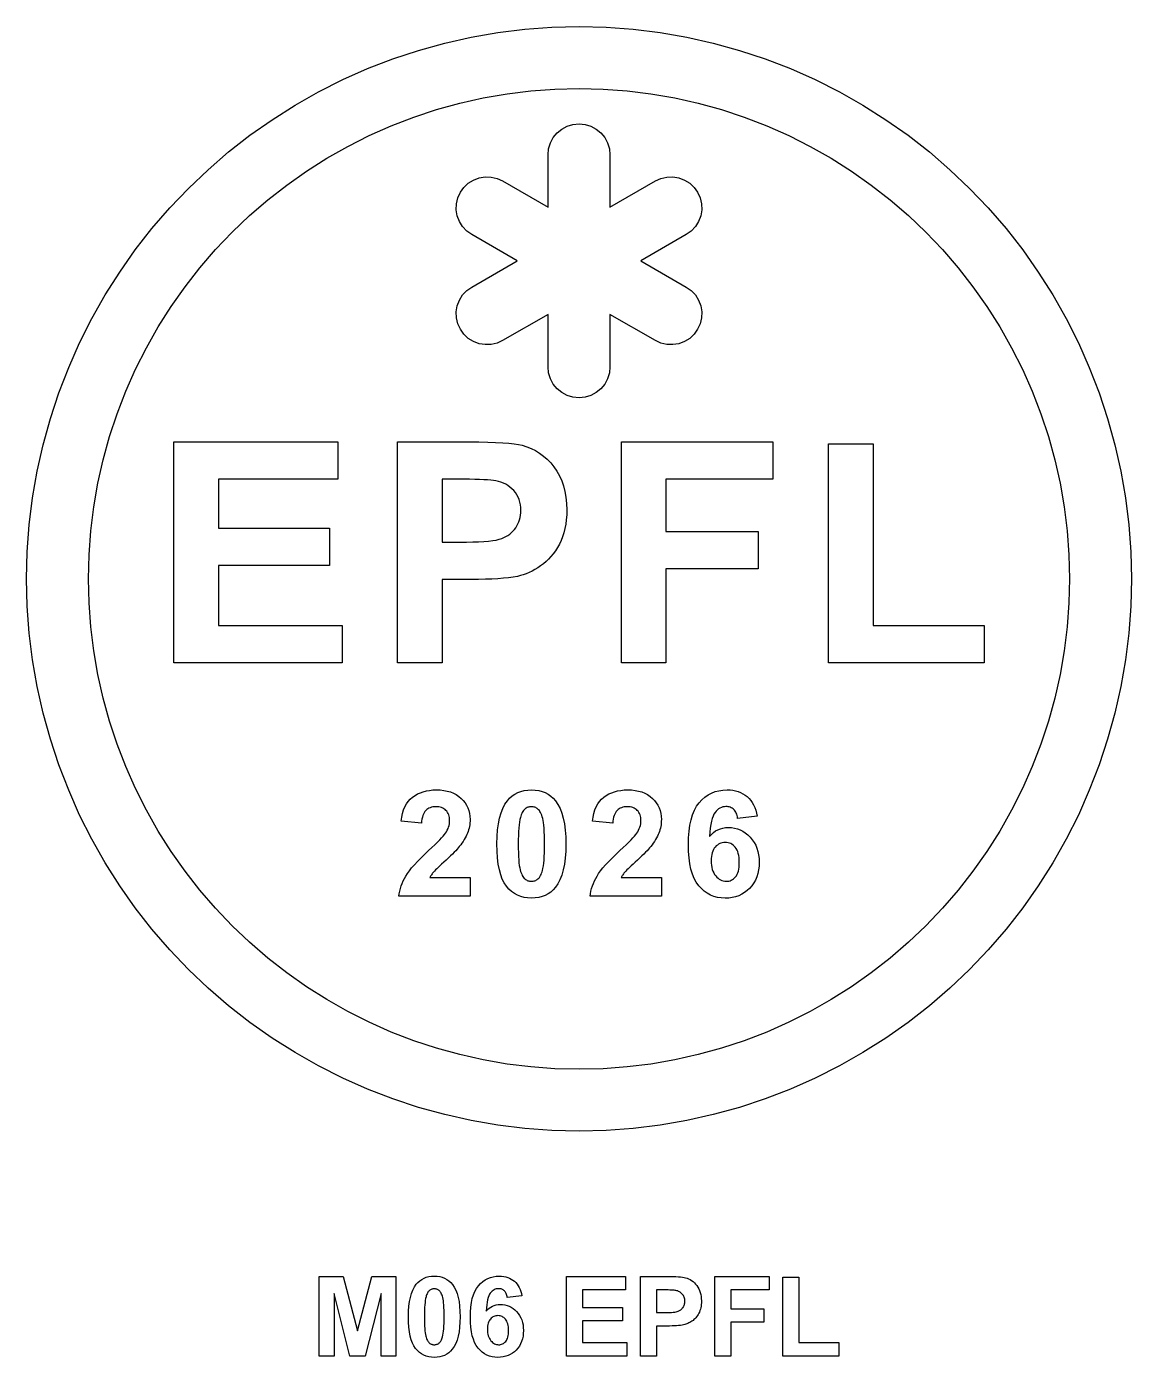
# Model space of a CAD drawing. Header units: millimetres. Extents: x 0 to 300, y 0 to 200.
# Drawn here: x 151.5 to 176.5, y 39.86 to 69.98 of the extents above; entities that cross this region are included whole.
import ezdxf

# ---------------------------------------------------------------- set-up
doc = ezdxf.new("R2010")
doc.units = ezdxf.units.MM
for name, color, linetype in [('CUT', 1, 'Continuous'), ('ENGRAVE', 5, 'Continuous'), ('LABELS', 250, 'Continuous')]:
    doc.layers.add(name, color=color, linetype=linetype)

msp = doc.modelspace()

# ---------------------------------------------------------------- linework, layer by layer
at = {"layer": 'CUT'}
msp.add_lwpolyline([(176.5, 57.481), (176.485, 56.868), (176.44, 56.256), (176.365, 55.647), (176.26, 55.043), (176.125, 54.444), (175.962, 53.853), (175.769, 53.27), (175.548, 52.698), (175.3, 52.137), (175.024, 51.589), (174.722, 51.055), (174.393, 50.537), (174.04, 50.035), (173.663, 49.551), (173.262, 49.087), (172.839, 48.642), (172.394, 48.219), (171.93, 47.819), (171.446, 47.441), (170.945, 47.088), (170.426, 46.76), (169.892, 46.457), (169.344, 46.181), (168.784, 45.933), (168.211, 45.712), (167.629, 45.519), (167.037, 45.356), (166.439, 45.221), (165.834, 45.116), (165.225, 45.041), (164.613, 44.996), (164, 44.981), (163.387, 44.996), (162.775, 45.041), (162.166, 45.116), (161.561, 45.221), (160.963, 45.356), (160.371, 45.519), (159.789, 45.712), (159.216, 45.933), (158.656, 46.181), (158.108, 46.457), (157.574, 46.76), (157.055, 47.088), (156.554, 47.441), (156.07, 47.819), (155.606, 48.219), (155.161, 48.642), (154.738, 49.087), (154.337, 49.551), (153.96, 50.035), (153.607, 50.537), (153.278, 51.055), (152.976, 51.589), (152.7, 52.137), (152.452, 52.698), (152.231, 53.27), (152.038, 53.853), (151.875, 54.444), (151.74, 55.043), (151.635, 55.647), (151.56, 56.256), (151.515, 56.868), (151.5, 57.481), (151.515, 58.094), (151.56, 58.706), (151.635, 59.315), (151.74, 59.92), (151.875, 60.518), (152.038, 61.11), (152.231, 61.692), (152.452, 62.265), (152.7, 62.826), (152.976, 63.374), (153.278, 63.907), (153.607, 64.426), (153.96, 64.927), (154.337, 65.411), (154.738, 65.876), (155.161, 66.32), (155.606, 66.743), (156.07, 67.144), (156.554, 67.521), (157.055, 67.875), (157.574, 68.203), (158.108, 68.505), (158.656, 68.781), (159.216, 69.03), (159.789, 69.25), (160.371, 69.443), (160.963, 69.607), (161.561, 69.741), (162.166, 69.846), (162.775, 69.921), (163.387, 69.966), (164, 69.981), (164.613, 69.966), (165.225, 69.921), (165.834, 69.846), (166.439, 69.741), (167.037, 69.607), (167.629, 69.443), (168.211, 69.25), (168.784, 69.03), (169.344, 68.781), (169.892, 68.505), (170.426, 68.203), (170.945, 67.875), (171.446, 67.521), (171.93, 67.144), (172.394, 66.743), (172.839, 66.32), (173.262, 65.876), (173.663, 65.411), (174.04, 64.927), (174.393, 64.426), (174.722, 63.907), (175.024, 63.374), (175.3, 62.826), (175.548, 62.265), (175.769, 61.692), (175.962, 61.11), (176.125, 60.518), (176.26, 59.92), (176.365, 59.315), (176.44, 58.706), (176.485, 58.094)], close=True, dxfattribs=at)
at = {"layer": 'ENGRAVE'}
for points in [[(175.1, 57.481), (175.086, 56.937), (175.046, 56.393), (174.979, 55.852), (174.886, 55.316), (174.767, 54.784), (174.622, 54.259), (174.451, 53.742), (174.255, 53.234), (174.034, 52.735), (173.789, 52.249), (173.52, 51.775), (173.229, 51.315), (172.915, 50.869), (172.58, 50.44), (172.224, 50.027), (171.849, 49.633), (171.454, 49.257), (171.041, 48.901), (170.612, 48.566), (170.167, 48.252), (169.706, 47.961), (169.232, 47.692), (168.746, 47.447), (168.248, 47.226), (167.739, 47.03), (167.222, 46.86), (166.697, 46.714), (166.165, 46.595), (165.629, 46.502), (165.088, 46.435), (164.545, 46.395), (164, 46.382), (163.455, 46.395), (162.912, 46.435), (162.371, 46.502), (161.835, 46.595), (161.303, 46.714), (160.778, 46.86), (160.261, 47.03), (159.752, 47.226), (159.254, 47.447), (158.768, 47.692), (158.294, 47.961), (157.833, 48.252), (157.388, 48.566), (156.959, 48.901), (156.546, 49.257), (156.151, 49.633), (155.776, 50.027), (155.42, 50.44), (155.085, 50.869), (154.771, 51.315), (154.48, 51.775), (154.211, 52.249), (153.966, 52.735), (153.745, 53.234), (153.549, 53.742), (153.378, 54.259), (153.233, 54.784), (153.114, 55.316), (153.021, 55.852), (152.954, 56.393), (152.914, 56.937), (152.9, 57.481), (152.914, 58.026), (152.954, 58.569), (153.021, 59.11), (153.114, 59.647), (153.233, 60.178), (153.378, 60.703), (153.549, 61.22), (153.745, 61.729), (153.966, 62.227), (154.211, 62.713), (154.48, 63.187), (154.771, 63.648), (155.085, 64.093), (155.42, 64.523), (155.776, 64.935), (156.151, 65.33), (156.546, 65.705), (156.959, 66.061), (157.388, 66.396), (157.833, 66.71), (158.294, 67.002), (158.768, 67.27), (159.254, 67.515), (159.752, 67.736), (160.261, 67.932), (160.778, 68.103), (161.303, 68.248), (161.835, 68.367), (162.371, 68.461), (162.912, 68.527), (163.455, 68.567), (164, 68.581), (164.545, 68.567), (165.088, 68.527), (165.629, 68.461), (166.165, 68.367), (166.697, 68.248), (167.222, 68.103), (167.739, 67.932), (168.248, 67.736), (168.746, 67.515), (169.232, 67.27), (169.706, 67.002), (170.167, 66.71), (170.612, 66.396), (171.041, 66.061), (171.454, 65.705), (171.849, 65.33), (172.224, 64.935), (172.58, 64.523), (172.915, 64.093), (173.229, 63.648), (173.52, 63.187), (173.789, 62.713), (174.034, 62.227), (174.255, 61.729), (174.451, 61.22), (174.622, 60.703), (174.767, 60.178), (174.886, 59.647), (174.979, 59.11), (175.046, 58.569), (175.086, 58.026)], [(163.313, 67.218), (163.353, 67.349), (163.418, 67.47), (163.505, 67.576), (163.611, 67.663), (163.732, 67.728), (163.863, 67.768), (164, 67.781), (164.137, 67.768), (164.268, 67.728), (164.389, 67.663), (164.495, 67.576), (164.582, 67.47), (164.647, 67.349), (164.687, 67.218), (164.7, 67.081), (164.7, 65.894), (165.728, 66.487), (165.853, 66.544), (165.987, 66.575), (166.124, 66.58), (166.26, 66.557), (166.388, 66.509), (166.505, 66.436), (166.605, 66.343), (166.685, 66.231), (166.741, 66.106), (166.772, 65.973), (166.777, 65.835), (166.755, 65.7), (166.706, 65.572), (166.634, 65.455), (166.54, 65.355), (166.428, 65.275), (165.4, 64.681), (166.428, 64.087), (166.54, 64.007), (166.634, 63.907), (166.706, 63.791), (166.755, 63.662), (166.777, 63.527), (166.772, 63.39), (166.741, 63.256), (166.685, 63.131), (166.605, 63.02), (166.505, 62.926), (166.388, 62.853), (166.26, 62.805), (166.124, 62.783), (165.987, 62.787), (165.853, 62.818), (165.728, 62.875), (164.7, 63.469), (164.7, 62.281), (164.687, 62.145), (164.647, 62.013), (164.582, 61.892), (164.495, 61.786), (164.389, 61.699), (164.268, 61.634), (164.137, 61.595), (164, 61.581), (163.863, 61.595), (163.732, 61.634), (163.611, 61.699), (163.505, 61.786), (163.418, 61.892), (163.353, 62.013), (163.313, 62.145), (163.3, 62.281), (163.3, 63.469), (162.272, 62.875), (162.147, 62.818), (162.013, 62.787), (161.876, 62.783), (161.74, 62.805), (161.612, 62.853), (161.495, 62.926), (161.395, 63.02), (161.315, 63.131), (161.259, 63.256), (161.228, 63.39), (161.223, 63.527), (161.245, 63.662), (161.294, 63.791), (161.366, 63.907), (161.46, 64.007), (161.572, 64.087), (162.6, 64.681), (161.572, 65.275), (161.46, 65.355), (161.366, 65.455), (161.294, 65.572), (161.245, 65.7), (161.223, 65.835), (161.228, 65.973), (161.259, 66.106), (161.315, 66.231), (161.395, 66.343), (161.495, 66.436), (161.612, 66.509), (161.74, 66.557), (161.876, 66.58), (162.013, 66.575), (162.147, 66.544), (162.272, 66.487), (163.3, 65.894), (163.3, 67.081)], [(158.542, 60.581), (158.542, 59.735), (155.844, 59.735), (155.844, 58.627), (158.354, 58.627), (158.354, 57.784), (155.844, 57.784), (155.844, 56.424), (158.637, 56.424), (158.637, 55.581), (154.834, 55.581), (154.834, 60.581)], [(161.733, 60.58), (161.934, 60.576), (162.114, 60.571), (162.274, 60.562), (162.414, 60.552), (162.534, 60.539), (162.634, 60.524), (162.714, 60.506), (162.819, 60.474), (162.92, 60.433), (163.016, 60.385), (163.108, 60.327), (163.196, 60.262), (163.28, 60.189), (163.359, 60.107), (163.433, 60.017), (163.501, 59.919), (163.56, 59.814), (163.61, 59.703), (163.651, 59.585), (163.682, 59.46), (163.705, 59.328), (163.719, 59.189), (163.723, 59.043), (163.721, 58.93), (163.713, 58.822), (163.7, 58.718), (163.681, 58.619), (163.658, 58.525), (163.629, 58.435), (163.595, 58.349), (163.556, 58.269), (163.513, 58.192), (163.467, 58.12), (163.418, 58.052), (163.366, 57.989), (163.312, 57.929), (163.255, 57.874), (163.194, 57.823), (163.132, 57.776), (163.067, 57.733), (163.002, 57.694), (162.937, 57.659), (162.872, 57.627), (162.806, 57.599), (162.74, 57.575), (162.674, 57.555), (162.608, 57.539), (162.513, 57.522), (162.407, 57.508), (162.291, 57.495), (162.165, 57.485), (162.03, 57.477), (161.883, 57.472), (161.727, 57.468), (161.561, 57.467), (160.903, 57.467), (160.903, 55.581), (159.893, 55.581), (159.893, 60.581), (161.513, 60.581)], [(168.387, 60.581), (168.387, 59.735), (165.968, 59.735), (165.968, 58.552), (168.056, 58.552), (168.056, 57.706), (165.968, 57.706), (165.968, 55.581), (164.959, 55.581), (164.959, 60.581)], [(170.656, 60.54), (170.656, 56.424), (173.166, 56.424), (173.166, 55.581), (169.646, 55.581), (169.646, 60.54)], [(161.598, 58.318), (161.729, 58.321), (161.847, 58.328), (161.953, 58.336), (162.047, 58.347), (162.128, 58.361), (162.197, 58.377), (162.253, 58.395), (162.302, 58.416), (162.348, 58.44), (162.392, 58.466), (162.433, 58.496), (162.471, 58.528), (162.506, 58.562), (162.539, 58.6), (162.569, 58.64), (162.596, 58.683), (162.619, 58.727), (162.638, 58.773), (162.654, 58.821), (162.667, 58.871), (162.676, 58.922), (162.681, 58.975), (162.683, 59.029), (162.681, 59.096), (162.673, 59.16), (162.66, 59.221), (162.643, 59.278), (162.62, 59.333), (162.593, 59.385), (162.56, 59.434), (162.523, 59.48), (162.481, 59.522), (162.437, 59.56), (162.39, 59.594), (162.341, 59.624), (162.289, 59.649), (162.234, 59.671), (162.177, 59.688), (162.117, 59.701), (162.066, 59.709), (162.004, 59.716), (161.93, 59.722), (161.845, 59.727), (161.748, 59.731), (161.64, 59.733), (161.521, 59.735), (161.39, 59.735), (160.903, 59.735), (160.903, 58.316), (161.455, 58.316)], [(159.922, 50.297), (159.93, 50.357), (159.942, 50.416), (159.957, 50.475), (159.975, 50.533), (159.996, 50.59), (160.02, 50.646), (160.048, 50.701), (160.079, 50.756), (160.116, 50.812), (160.161, 50.873), (160.213, 50.939), (160.274, 51.008), (160.343, 51.082), (160.419, 51.161), (160.504, 51.244), (160.597, 51.331), (160.671, 51.401), (160.737, 51.465), (160.796, 51.522), (160.848, 51.574), (160.891, 51.621), (160.928, 51.661), (160.957, 51.696), (160.978, 51.724), (161, 51.76), (161.02, 51.795), (161.036, 51.831), (161.049, 51.866), (161.06, 51.901), (161.067, 51.936), (161.072, 51.971), (161.073, 52.006), (161.072, 52.043), (161.068, 52.078), (161.061, 52.111), (161.052, 52.142), (161.041, 52.17), (161.027, 52.197), (161.01, 52.221), (160.99, 52.242), (160.969, 52.262), (160.945, 52.279), (160.92, 52.293), (160.892, 52.304), (160.862, 52.313), (160.831, 52.32), (160.797, 52.324), (160.762, 52.325), (160.727, 52.324), (160.694, 52.32), (160.662, 52.313), (160.633, 52.303), (160.605, 52.291), (160.579, 52.276), (160.555, 52.259), (160.533, 52.238), (160.513, 52.215), (160.495, 52.188), (160.479, 52.157), (160.466, 52.123), (160.455, 52.085), (160.446, 52.044), (160.439, 51.999), (160.435, 51.95), (159.976, 51.996), (159.989, 52.088), (160.008, 52.173), (160.032, 52.251), (160.061, 52.322), (160.096, 52.387), (160.136, 52.445), (160.182, 52.496), (160.233, 52.541), (160.289, 52.58), (160.348, 52.614), (160.41, 52.642), (160.476, 52.665), (160.546, 52.683), (160.618, 52.696), (160.694, 52.704), (160.773, 52.707), (160.86, 52.704), (160.942, 52.695), (161.018, 52.68), (161.091, 52.659), (161.158, 52.632), (161.221, 52.599), (161.279, 52.56), (161.332, 52.515), (161.379, 52.466), (161.421, 52.413), (161.455, 52.358), (161.484, 52.3), (161.506, 52.239), (161.522, 52.175), (161.532, 52.108), (161.535, 52.039), (161.534, 51.998), (161.531, 51.959), (161.527, 51.919), (161.52, 51.88), (161.512, 51.842), (161.502, 51.804), (161.49, 51.767), (161.477, 51.73), (161.461, 51.693), (161.443, 51.656), (161.423, 51.618), (161.402, 51.58), (161.377, 51.541), (161.351, 51.502), (161.323, 51.463), (161.292, 51.423), (161.269, 51.395), (161.242, 51.364), (161.211, 51.33), (161.175, 51.293), (161.136, 51.254), (161.092, 51.211), (161.044, 51.165), (160.991, 51.117), (160.939, 51.069), (160.892, 51.025), (160.85, 50.986), (160.813, 50.951), (160.781, 50.92), (160.754, 50.893), (160.732, 50.87), (160.715, 50.852), (160.701, 50.835), (160.688, 50.819), (160.675, 50.803), (160.663, 50.787), (160.651, 50.771), (160.641, 50.755), (160.631, 50.74), (160.621, 50.724), (161.535, 50.724), (161.535, 50.297)], [(163.164, 52.672), (163.234, 52.644), (163.3, 52.609), (163.361, 52.567), (163.417, 52.516), (163.469, 52.458), (163.523, 52.378), (163.571, 52.286), (163.611, 52.182), (163.644, 52.066), (163.67, 51.938), (163.688, 51.797), (163.699, 51.645), (163.703, 51.48), (163.699, 51.316), (163.688, 51.164), (163.67, 51.023), (163.644, 50.895), (163.611, 50.779), (163.57, 50.674), (163.522, 50.582), (163.467, 50.501), (163.416, 50.444), (163.36, 50.394), (163.299, 50.352), (163.234, 50.317), (163.163, 50.29), (163.088, 50.271), (163.008, 50.26), (162.923, 50.256), (162.838, 50.26), (162.757, 50.273), (162.68, 50.294), (162.607, 50.323), (162.539, 50.361), (162.474, 50.407), (162.414, 50.462), (162.359, 50.525), (162.308, 50.599), (162.265, 50.686), (162.228, 50.786), (162.198, 50.9), (162.174, 51.026), (162.158, 51.166), (162.147, 51.319), (162.144, 51.485), (162.148, 51.649), (162.159, 51.8), (162.177, 51.94), (162.203, 52.068), (162.236, 52.184), (162.277, 52.288), (162.325, 52.381), (162.38, 52.461), (162.431, 52.519), (162.487, 52.568), (162.548, 52.611), (162.613, 52.645), (162.684, 52.672), (162.759, 52.691), (162.839, 52.703), (162.923, 52.707), (163.008, 52.703), (163.088, 52.691)], [(164.252, 50.297), (164.26, 50.357), (164.271, 50.416), (164.286, 50.475), (164.304, 50.533), (164.325, 50.59), (164.35, 50.646), (164.378, 50.701), (164.409, 50.756), (164.445, 50.812), (164.49, 50.873), (164.543, 50.939), (164.603, 51.008), (164.672, 51.082), (164.749, 51.161), (164.833, 51.244), (164.926, 51.331), (165, 51.401), (165.066, 51.465), (165.125, 51.522), (165.177, 51.574), (165.221, 51.621), (165.257, 51.661), (165.286, 51.696), (165.307, 51.724), (165.33, 51.76), (165.349, 51.795), (165.365, 51.831), (165.379, 51.866), (165.389, 51.901), (165.396, 51.936), (165.401, 51.971), (165.402, 52.006), (165.401, 52.043), (165.397, 52.078), (165.391, 52.111), (165.382, 52.142), (165.37, 52.17), (165.356, 52.197), (165.339, 52.221), (165.32, 52.242), (165.298, 52.262), (165.274, 52.279), (165.249, 52.293), (165.221, 52.304), (165.192, 52.313), (165.16, 52.32), (165.127, 52.324), (165.091, 52.325), (165.056, 52.324), (165.023, 52.32), (164.992, 52.313), (164.962, 52.303), (164.934, 52.291), (164.908, 52.276), (164.884, 52.259), (164.862, 52.238), (164.842, 52.215), (164.824, 52.188), (164.808, 52.157), (164.795, 52.123), (164.784, 52.085), (164.775, 52.044), (164.768, 51.999), (164.764, 51.95), (164.306, 51.996), (164.318, 52.088), (164.337, 52.173), (164.361, 52.251), (164.39, 52.322), (164.425, 52.387), (164.465, 52.445), (164.511, 52.496), (164.563, 52.541), (164.618, 52.58), (164.677, 52.614), (164.74, 52.642), (164.806, 52.665), (164.875, 52.683), (164.947, 52.696), (165.023, 52.704), (165.103, 52.707), (165.189, 52.704), (165.271, 52.695), (165.348, 52.68), (165.42, 52.659), (165.487, 52.632), (165.55, 52.599), (165.608, 52.56), (165.661, 52.515), (165.709, 52.466), (165.75, 52.413), (165.785, 52.358), (165.813, 52.3), (165.836, 52.239), (165.851, 52.175), (165.861, 52.108), (165.864, 52.039), (165.863, 51.998), (165.86, 51.959), (165.856, 51.919), (165.85, 51.88), (165.841, 51.842), (165.831, 51.804), (165.82, 51.767), (165.806, 51.73), (165.79, 51.693), (165.773, 51.656), (165.753, 51.618), (165.731, 51.58), (165.707, 51.541), (165.681, 51.502), (165.652, 51.463), (165.622, 51.423), (165.599, 51.395), (165.572, 51.364), (165.54, 51.33), (165.505, 51.293), (165.465, 51.254), (165.421, 51.211), (165.373, 51.165), (165.321, 51.117), (165.269, 51.069), (165.222, 51.025), (165.18, 50.986), (165.143, 50.951), (165.111, 50.92), (165.084, 50.893), (165.062, 50.87), (165.045, 50.852), (165.03, 50.835), (165.017, 50.819), (165.004, 50.803), (164.992, 50.787), (164.981, 50.771), (164.97, 50.755), (164.96, 50.74), (164.951, 50.724), (165.864, 50.724), (165.864, 50.297)], [(167.577, 52.124), (167.569, 52.153), (167.559, 52.179), (167.547, 52.204), (167.534, 52.226), (167.52, 52.245), (167.503, 52.263), (167.485, 52.278), (167.466, 52.292), (167.446, 52.303), (167.424, 52.312), (167.401, 52.319), (167.377, 52.324), (167.352, 52.327), (167.325, 52.328), (167.289, 52.326), (167.255, 52.32), (167.222, 52.31), (167.19, 52.296), (167.16, 52.277), (167.132, 52.255), (167.104, 52.228), (167.078, 52.197), (167.054, 52.16), (167.033, 52.114), (167.013, 52.059), (166.996, 51.996), (166.982, 51.923), (166.969, 51.842), (166.959, 51.751), (166.952, 51.652), (166.996, 51.7), (167.043, 51.741), (167.092, 51.776), (167.144, 51.804), (167.199, 51.827), (167.256, 51.843), (167.316, 51.852), (167.379, 51.855), (167.45, 51.852), (167.518, 51.842), (167.583, 51.824), (167.646, 51.8), (167.707, 51.77), (167.764, 51.732), (167.82, 51.687), (167.872, 51.636), (167.921, 51.579), (167.962, 51.518), (167.998, 51.453), (168.026, 51.385), (168.049, 51.312), (168.065, 51.235), (168.075, 51.154), (168.078, 51.069), (168.074, 50.98), (168.064, 50.894), (168.047, 50.814), (168.024, 50.737), (167.993, 50.666), (167.956, 50.599), (167.912, 50.536), (167.862, 50.478), (167.806, 50.426), (167.746, 50.381), (167.682, 50.343), (167.615, 50.311), (167.544, 50.287), (167.469, 50.27), (167.39, 50.259), (167.307, 50.256), (167.218, 50.26), (167.133, 50.273), (167.052, 50.295), (166.976, 50.326), (166.903, 50.366), (166.834, 50.415), (166.77, 50.472), (166.709, 50.538), (166.654, 50.614), (166.607, 50.702), (166.567, 50.801), (166.534, 50.911), (166.508, 51.032), (166.49, 51.165), (166.479, 51.309), (166.475, 51.464), (166.479, 51.623), (166.49, 51.771), (166.509, 51.907), (166.536, 52.032), (166.57, 52.145), (166.612, 52.246), (166.662, 52.337), (166.719, 52.415), (166.782, 52.483), (166.85, 52.543), (166.922, 52.593), (166.999, 52.634), (167.081, 52.666), (167.167, 52.688), (167.257, 52.702), (167.353, 52.707), (167.419, 52.704), (167.483, 52.697), (167.544, 52.685), (167.602, 52.668), (167.658, 52.647), (167.71, 52.62), (167.759, 52.589), (167.805, 52.553), (167.848, 52.513), (167.887, 52.468), (167.921, 52.419), (167.952, 52.366), (167.978, 52.308), (168.001, 52.246), (168.019, 52.18), (168.034, 52.109), (167.588, 52.06), (167.583, 52.093)], [(162.863, 52.318), (162.844, 52.312), (162.826, 52.304), (162.808, 52.295), (162.791, 52.284), (162.774, 52.272), (162.759, 52.257), (162.744, 52.24), (162.729, 52.22), (162.716, 52.198), (162.704, 52.172), (162.693, 52.145), (162.682, 52.114), (162.673, 52.081), (162.662, 52.033), (162.652, 51.977), (162.644, 51.913), (162.637, 51.842), (162.632, 51.763), (162.628, 51.676), (162.626, 51.582), (162.625, 51.48), (162.626, 51.379), (162.628, 51.286), (162.631, 51.201), (162.636, 51.124), (162.642, 51.056), (162.649, 50.995), (162.658, 50.944), (162.668, 50.9), (162.679, 50.862), (162.691, 50.828), (162.703, 50.796), (162.716, 50.768), (162.73, 50.744), (162.744, 50.722), (162.759, 50.704), (162.775, 50.69), (162.792, 50.677), (162.809, 50.667), (162.826, 50.658), (162.845, 50.65), (162.863, 50.645), (162.883, 50.64), (162.903, 50.638), (162.923, 50.637), (162.944, 50.638), (162.964, 50.641), (162.983, 50.645), (163.002, 50.651), (163.021, 50.658), (163.039, 50.667), (163.056, 50.678), (163.072, 50.69), (163.088, 50.705), (163.103, 50.722), (163.117, 50.742), (163.13, 50.765), (163.143, 50.79), (163.154, 50.818), (163.164, 50.848), (163.174, 50.881), (163.185, 50.929), (163.195, 50.985), (163.203, 51.048), (163.209, 51.119), (163.215, 51.198), (163.218, 51.284), (163.221, 51.379), (163.221, 51.48), (163.221, 51.582), (163.219, 51.675), (163.215, 51.76), (163.211, 51.837), (163.205, 51.905), (163.197, 51.965), (163.189, 52.017), (163.179, 52.061), (163.168, 52.099), (163.156, 52.133), (163.144, 52.164), (163.131, 52.192), (163.117, 52.217), (163.103, 52.239), (163.087, 52.257), (163.072, 52.272), (163.055, 52.284), (163.038, 52.295), (163.02, 52.304), (163.002, 52.312), (162.983, 52.318), (162.964, 52.322), (162.944, 52.324), (162.923, 52.325), (162.903, 52.324), (162.883, 52.322)], [(167.005, 50.952), (167.017, 50.907), (167.031, 50.865), (167.049, 50.827), (167.07, 50.791), (167.094, 50.759), (167.12, 50.731), (167.147, 50.706), (167.175, 50.685), (167.204, 50.668), (167.234, 50.654), (167.265, 50.645), (167.297, 50.639), (167.33, 50.637), (167.361, 50.639), (167.391, 50.643), (167.419, 50.651), (167.447, 50.662), (167.473, 50.676), (167.497, 50.693), (167.521, 50.714), (167.542, 50.737), (167.562, 50.764), (167.58, 50.795), (167.594, 50.83), (167.606, 50.869), (167.616, 50.912), (167.622, 50.959), (167.626, 51.01), (167.628, 51.064), (167.626, 51.121), (167.622, 51.174), (167.615, 51.222), (167.605, 51.267), (167.592, 51.308), (167.576, 51.345), (167.557, 51.378), (167.536, 51.407), (167.512, 51.433), (167.487, 51.455), (167.461, 51.474), (167.433, 51.489), (167.403, 51.501), (167.373, 51.51), (167.34, 51.515), (167.307, 51.516), (167.274, 51.515), (167.243, 51.51), (167.213, 51.502), (167.184, 51.49), (167.157, 51.476), (167.131, 51.458), (167.106, 51.437), (167.082, 51.412), (167.061, 51.385), (167.042, 51.354), (167.027, 51.32), (167.014, 51.284), (167.004, 51.244), (166.997, 51.201), (166.992, 51.155), (166.991, 51.105), (166.992, 51.051), (166.997, 51)]]:
    msp.add_lwpolyline(points, close=True, dxfattribs=at)
at = {"layer": 'LABELS'}
for points in [[(158.989, 40.465), (159.312, 41.693), (159.857, 41.693), (159.857, 39.893), (159.52, 39.893), (159.52, 41.31), (159.162, 39.893), (158.812, 39.893), (158.456, 41.31), (158.456, 39.893), (158.119, 39.893), (158.119, 41.693), (158.663, 41.693)], [(160.905, 41.674), (160.958, 41.654), (161.008, 41.627), (161.053, 41.595), (161.096, 41.557), (161.134, 41.514), (161.175, 41.454), (161.211, 41.385), (161.241, 41.307), (161.266, 41.22), (161.285, 41.124), (161.299, 41.018), (161.307, 40.904), (161.31, 40.781), (161.307, 40.657), (161.299, 40.543), (161.285, 40.438), (161.266, 40.342), (161.241, 40.254), (161.21, 40.176), (161.174, 40.107), (161.133, 40.046), (161.095, 40.003), (161.053, 39.966), (161.007, 39.934), (160.958, 39.908), (160.905, 39.888), (160.849, 39.874), (160.789, 39.865), (160.725, 39.862), (160.661, 39.865), (160.6, 39.875), (160.543, 39.891), (160.488, 39.913), (160.437, 39.941), (160.389, 39.976), (160.344, 40.017), (160.302, 40.064), (160.264, 40.12), (160.231, 40.185), (160.204, 40.26), (160.181, 40.345), (160.164, 40.44), (160.151, 40.545), (160.143, 40.66), (160.141, 40.784), (160.144, 40.907), (160.152, 41.021), (160.166, 41.125), (160.185, 41.221), (160.21, 41.308), (160.24, 41.386), (160.276, 41.456), (160.318, 41.516), (160.356, 41.559), (160.398, 41.597), (160.444, 41.628), (160.493, 41.654), (160.545, 41.674), (160.602, 41.689), (160.662, 41.697), (160.725, 41.7), (160.789, 41.697), (160.849, 41.689)], [(162.361, 41.285), (162.353, 41.305), (162.345, 41.323), (162.335, 41.339), (162.324, 41.354), (162.312, 41.367), (162.298, 41.379), (162.284, 41.389), (162.269, 41.397), (162.252, 41.404), (162.235, 41.41), (162.217, 41.413), (162.198, 41.416), (162.178, 41.417), (162.151, 41.415), (162.125, 41.41), (162.101, 41.403), (162.077, 41.392), (162.054, 41.378), (162.033, 41.361), (162.013, 41.341), (161.993, 41.318), (161.975, 41.29), (161.959, 41.256), (161.944, 41.215), (161.932, 41.167), (161.921, 41.113), (161.911, 41.051), (161.904, 40.984), (161.898, 40.909), (161.931, 40.945), (161.966, 40.976), (162.003, 41.002), (162.043, 41.024), (162.084, 41.04), (162.127, 41.052), (162.172, 41.059), (162.218, 41.062), (162.271, 41.059), (162.323, 41.051), (162.372, 41.039), (162.419, 41.021), (162.464, 40.997), (162.508, 40.969), (162.549, 40.936), (162.589, 40.897), (162.625, 40.855), (162.656, 40.809), (162.683, 40.76), (162.704, 40.709), (162.721, 40.654), (162.733, 40.597), (162.74, 40.536), (162.743, 40.472), (162.74, 40.405), (162.733, 40.341), (162.72, 40.281), (162.702, 40.223), (162.679, 40.17), (162.652, 40.119), (162.619, 40.073), (162.581, 40.029), (162.539, 39.99), (162.494, 39.956), (162.446, 39.927), (162.396, 39.904), (162.342, 39.886), (162.286, 39.873), (162.226, 39.865), (162.164, 39.862), (162.098, 39.865), (162.034, 39.875), (161.974, 39.892), (161.916, 39.915), (161.862, 39.945), (161.81, 39.981), (161.762, 40.024), (161.716, 40.074), (161.675, 40.131), (161.639, 40.197), (161.609, 40.271), (161.585, 40.353), (161.565, 40.444), (161.552, 40.544), (161.543, 40.652), (161.541, 40.768), (161.544, 40.888), (161.552, 40.998), (161.566, 41.101), (161.586, 41.194), (161.612, 41.279), (161.644, 41.355), (161.681, 41.423), (161.724, 41.482), (161.771, 41.533), (161.822, 41.577), (161.876, 41.615), (161.934, 41.646), (161.995, 41.669), (162.059, 41.687), (162.127, 41.697), (162.199, 41.7), (162.249, 41.698), (162.297, 41.693), (162.343, 41.684), (162.386, 41.671), (162.428, 41.655), (162.467, 41.636), (162.504, 41.612), (162.538, 41.585), (162.57, 41.555), (162.599, 41.521), (162.625, 41.485), (162.648, 41.445), (162.668, 41.401), (162.685, 41.355), (162.699, 41.305), (162.71, 41.252), (162.376, 41.215), (162.372, 41.24), (162.367, 41.263)], [(165.049, 41.388), (164.077, 41.388), (164.077, 40.989), (164.981, 40.989), (164.981, 40.686), (164.077, 40.686), (164.077, 40.196), (165.083, 40.196), (165.083, 39.893), (163.714, 39.893), (163.714, 41.693), (165.049, 41.693)], [(166.126, 41.691), (166.191, 41.689), (166.248, 41.686), (166.299, 41.682), (166.342, 41.678), (166.378, 41.672), (166.407, 41.666), (166.444, 41.654), (166.481, 41.64), (166.515, 41.622), (166.549, 41.601), (166.58, 41.578), (166.61, 41.551), (166.639, 41.522), (166.666, 41.49), (166.69, 41.454), (166.711, 41.417), (166.729, 41.377), (166.744, 41.334), (166.755, 41.289), (166.763, 41.242), (166.768, 41.192), (166.77, 41.139), (166.769, 41.098), (166.766, 41.059), (166.762, 41.022), (166.755, 40.986), (166.746, 40.952), (166.736, 40.92), (166.724, 40.889), (166.71, 40.86), (166.694, 40.833), (166.678, 40.807), (166.66, 40.782), (166.642, 40.759), (166.622, 40.738), (166.601, 40.718), (166.58, 40.7), (166.557, 40.683), (166.534, 40.667), (166.51, 40.653), (166.487, 40.641), (166.463, 40.629), (166.44, 40.619), (166.416, 40.611), (166.392, 40.603), (166.368, 40.598), (166.334, 40.592), (166.296, 40.586), (166.254, 40.582), (166.209, 40.578), (166.16, 40.575), (166.108, 40.573), (166.051, 40.572), (165.992, 40.572), (165.755, 40.572), (165.755, 39.893), (165.391, 39.893), (165.391, 41.693), (165.974, 41.693), (166.054, 41.692)], [(168.305, 41.388), (167.434, 41.388), (167.434, 40.962), (168.186, 40.962), (168.186, 40.658), (167.434, 40.658), (167.434, 39.893), (167.071, 39.893), (167.071, 41.693), (168.305, 41.693)], [(168.978, 40.196), (169.881, 40.196), (169.881, 39.893), (168.614, 39.893), (168.614, 41.678), (168.978, 41.678)], [(160.68, 41.408), (160.666, 41.404), (160.652, 41.398), (160.639, 41.392), (160.626, 41.384), (160.614, 41.374), (160.602, 41.363), (160.59, 41.35), (160.58, 41.335), (160.57, 41.318), (160.561, 41.3), (160.552, 41.279), (160.545, 41.256), (160.538, 41.231), (160.529, 41.195), (160.522, 41.153), (160.516, 41.105), (160.511, 41.052), (160.507, 40.992), (160.504, 40.927), (160.502, 40.857), (160.502, 40.781), (160.502, 40.704), (160.504, 40.635), (160.506, 40.571), (160.51, 40.513), (160.514, 40.462), (160.52, 40.417), (160.526, 40.378), (160.534, 40.345), (160.542, 40.317), (160.551, 40.291), (160.56, 40.268), (160.57, 40.247), (160.58, 40.228), (160.591, 40.212), (160.602, 40.199), (160.614, 40.187), (160.627, 40.178), (160.639, 40.17), (160.653, 40.164), (160.666, 40.158), (160.68, 40.154), (160.695, 40.151), (160.71, 40.149), (160.725, 40.148), (160.741, 40.149), (160.756, 40.151), (160.77, 40.154), (160.785, 40.158), (160.798, 40.164), (160.812, 40.171), (160.825, 40.179), (160.837, 40.188), (160.849, 40.199), (160.86, 40.212), (160.871, 40.227), (160.881, 40.244), (160.89, 40.263), (160.898, 40.284), (160.906, 40.306), (160.913, 40.331), (160.922, 40.367), (160.929, 40.409), (160.935, 40.456), (160.94, 40.51), (160.944, 40.569), (160.947, 40.634), (160.948, 40.704), (160.949, 40.781), (160.948, 40.857), (160.947, 40.927), (160.944, 40.99), (160.941, 41.048), (160.936, 41.099), (160.931, 41.144), (160.924, 41.183), (160.917, 41.216), (160.909, 41.244), (160.9, 41.27), (160.891, 41.294), (160.881, 41.315), (160.871, 41.333), (160.86, 41.349), (160.848, 41.363), (160.836, 41.374), (160.824, 41.384), (160.811, 41.392), (160.798, 41.398), (160.784, 41.404), (160.77, 41.408), (160.756, 41.412), (160.741, 41.413), (160.725, 41.414), (160.71, 41.413), (160.695, 41.412)], [(166.052, 40.879), (166.095, 40.881), (166.133, 40.885), (166.166, 40.889), (166.196, 40.893), (166.22, 40.899), (166.241, 40.906), (166.258, 40.913), (166.275, 40.922), (166.291, 40.931), (166.305, 40.942), (166.319, 40.954), (166.332, 40.966), (166.344, 40.98), (166.354, 40.994), (166.364, 41.01), (166.372, 41.025), (166.379, 41.042), (166.385, 41.059), (166.39, 41.077), (166.393, 41.095), (166.395, 41.114), (166.395, 41.134), (166.395, 41.158), (166.392, 41.181), (166.387, 41.203), (166.381, 41.224), (166.373, 41.243), (166.363, 41.262), (166.351, 41.28), (166.338, 41.296), (166.323, 41.311), (166.307, 41.325), (166.29, 41.337), (166.272, 41.348), (166.254, 41.357), (166.234, 41.365), (166.213, 41.371), (166.192, 41.376), (166.173, 41.379), (166.151, 41.381), (166.124, 41.384), (166.094, 41.385), (166.059, 41.387), (166.02, 41.388), (165.977, 41.388), (165.93, 41.388), (165.755, 41.388), (165.755, 40.878), (165.953, 40.878), (166.005, 40.878)], [(161.947, 40.35), (161.958, 40.319), (161.971, 40.29), (161.987, 40.264), (162.005, 40.24), (162.024, 40.218), (162.045, 40.2), (162.066, 40.184), (162.088, 40.171), (162.11, 40.161), (162.133, 40.154), (162.157, 40.15), (162.182, 40.148), (162.205, 40.149), (162.227, 40.153), (162.249, 40.159), (162.269, 40.167), (162.289, 40.177), (162.307, 40.19), (162.325, 40.206), (162.341, 40.223), (162.356, 40.243), (162.369, 40.267), (162.38, 40.293), (162.389, 40.322), (162.396, 40.354), (162.401, 40.389), (162.404, 40.427), (162.405, 40.469), (162.404, 40.511), (162.401, 40.551), (162.395, 40.587), (162.388, 40.621), (162.378, 40.651), (162.366, 40.679), (162.352, 40.704), (162.336, 40.726), (162.319, 40.745), (162.3, 40.762), (162.28, 40.776), (162.259, 40.787), (162.237, 40.796), (162.214, 40.802), (162.19, 40.806), (162.164, 40.808), (162.14, 40.806), (162.117, 40.803), (162.094, 40.797), (162.073, 40.788), (162.052, 40.777), (162.032, 40.764), (162.014, 40.748), (161.996, 40.73), (161.98, 40.709), (161.966, 40.686), (161.954, 40.661), (161.945, 40.633), (161.937, 40.603), (161.932, 40.571), (161.928, 40.536), (161.927, 40.499), (161.929, 40.458), (161.932, 40.42), (161.938, 40.384)]]:
    msp.add_lwpolyline(points, close=True, dxfattribs=at)

doc.saveas('drawing.dxf')
